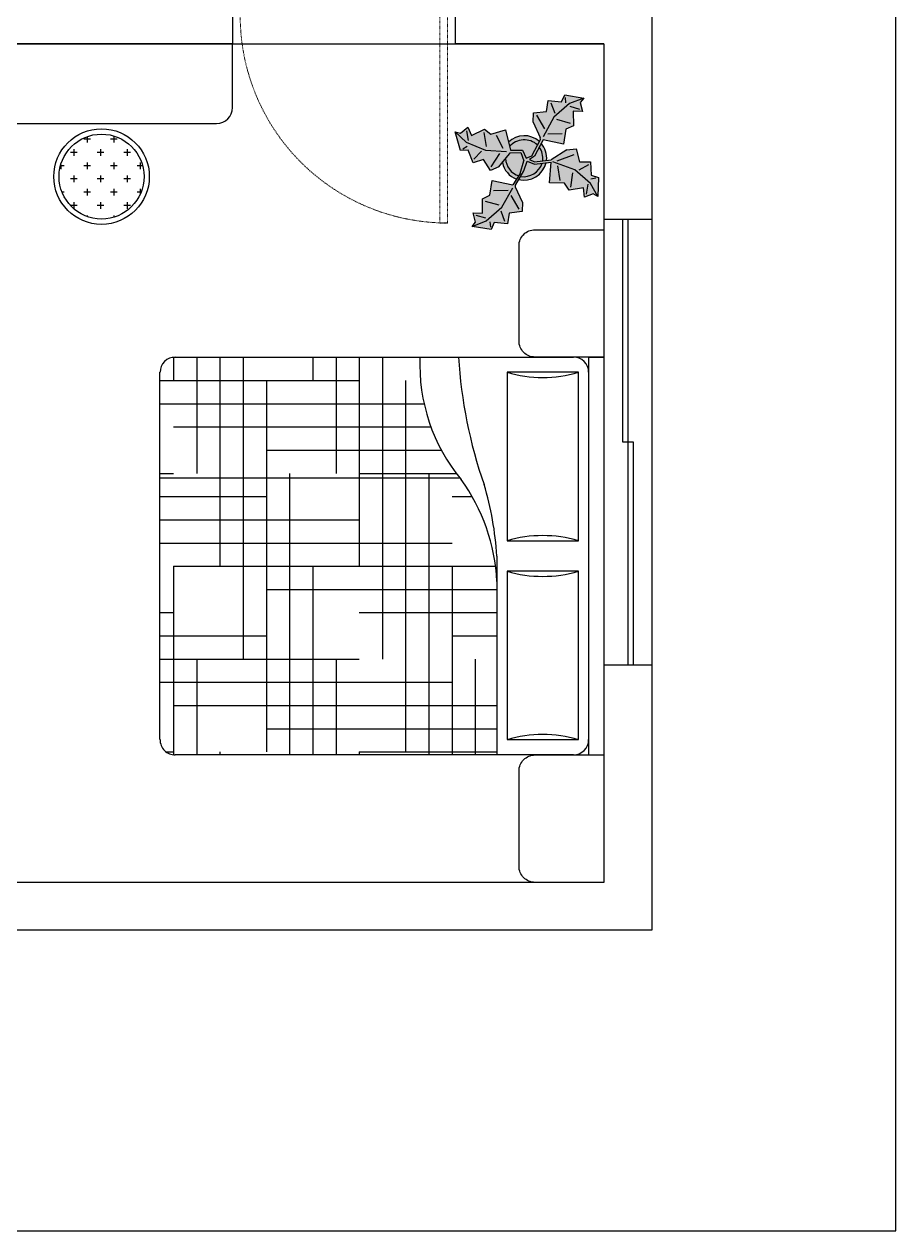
# Model space of a CAD drawing. Header units: inches. Extents: x 9636 to 21597, y -10243 to 557.
# Drawn here: x 14146.9 to 14311.1, y -8962.2 to -8734.7 of the extents above; entities that cross this region are included whole.
import ezdxf

# ---------------------------------------------------------------- set-up
doc = ezdxf.new("R2010")
doc.units = ezdxf.units.IN
doc.header["$MEASUREMENT"] = 0
for name, pattern in [('AUDIT_D_060311083008-3', [0]), ('DASHED2', [0.375, 0.25, -0.125]), ('HIDDEN', [0.375, 0.25, -0.125])]:
    doc.linetypes.add(name, pattern=pattern)
for name, color, linetype in [('A-DOOR', 251, 'AUDIT_D_060311083008-3'), ('A-Door-Frame', 1, 'Continuous'), ('A-Door-Swing', 8, 'HIDDEN'), ('IEL-HATCH-002', 7, 'Continuous')]:
    doc.layers.add(name, color=color, linetype=linetype)
pattern_1 = [(90, (16.9, 0), (-744, 744), [744, -744]), (90, (140.9, 0), (-744, 744), [744, -744]), (90, (264.9, 0), (-744, 744), [744, -744]), (90, (388.9, 0), (-744, 744), [744, -744]), (90, (512.9, 0), (-744, 744), [744, -744]), (90, (636.9, 0), (-744, 744), [744, -744]), (90, (760.9, 0), (-744, 744), [744, -744]), (0, (16.9, 744), (744, -744), [744, -744]), (0, (16.9, 868), (744, -744), [744, -744]), (0, (16.9, 992), (744, -744), [744, -744]), (0, (16.9, 1116), (744, -744), [744, -744]), (0, (16.9, 1240), (744, -744), [744, -744]), (0, (16.9, 1364), (744, -744), [744, -744]), (0, (16.9, 1488), (744, -744), [744, -744])]

# ---------------------------------------------------------------- blocks, each defined once
blk = doc.blocks.new('*U11')
at = {"layer": 'A-Door-Frame', "lineweight": 5}
for p, q in [((0, -100), (0, 0)), ((1145.5, -100), (1145.5, 0))]:
    blk.add_line(p, q, dxfattribs=at)
for points in [[(0, -100), (40, -100), (40, 0), (0, 0)], [(1145.5, -100), (1105.5, -100), (1105.5, 0), (1145.5, 0)]]:
    blk.add_lwpolyline(points, dxfattribs=at)
at = {"layer": 'A-Door-Swing', "linetype": 'DASHED2', "lineweight": 5}
blk.add_line((49.5, 0), (1115, 0), dxfattribs=at)
blk.add_lwpolyline([(40, 0), (40, 1065.5), (80, 1065.5), (80, 0)], close=True, dxfattribs=at)
blk.add_arc((40, 0), 1065.5, 360, 90, dxfattribs=at)
blk = doc.blocks.new('wegg')
at = {"layer": 'IEL-HATCH-002', "transparency": 33554687}
h = blk.add_hatch(color=256, dxfattribs=at)
h.dxf.hatch_style = 1
h.set_gradient(color1=(88, 186, 72), color2=(19, 103, 52), name='CYLINDER')
h.paths.add_polyline_path([(3815.98, 785.14), (3818.28, 787.76), (3821.8, 786.01), (3822.92, 788.61), (3824.47, 788.9), (3825.1, 791.57), (3826.79, 791.08), (3826.78, 792.84), (3827.63, 793.48), (3824.32, 794.95), (3823.4, 793.82), (3821.01, 794.66), (3820.24, 792.76), (3817.78, 793.1), (3817.29, 791.41), (3817.86, 788.32), (3817.81, 787.92), (3815.47, 785.33), (3814.33, 785.14), (3814.04, 786.8), (3811.83, 787.35), (3811.86, 791.28), (3809.02, 791.15), (3808.09, 792.41), (3805.41, 791.8), (3805.11, 793.54), (3803.53, 792.76), (3802.59, 793.24), (3802.72, 789.62), (3804.13, 789.3), (3804.43, 786.78), (3806.48, 786.92), (3807.24, 784.55), (3808.98, 784.85), (3811.51, 786.72), (3811.67, 786.88), (3813.61, 786.43), (3813.83, 784.78), (3812.57, 782.62), (3810.66, 780.91), (3807.14, 782.66), (3806.02, 780.06), (3804.47, 779.77), (3803.85, 777.1), (3802.16, 777.59), (3802.16, 775.83), (3801.32, 775.19), (3804.63, 773.72), (3805.54, 774.85), (3807.93, 774.01), (3808.7, 775.91), (3811.17, 775.57), (3811.66, 777.26), (3811.09, 780.35), (3811.13, 780.75), (3813.33, 782.94), (3814.4, 784.59), (3815.57, 783.69), (3818.71, 783.29), (3817.47, 779.56), (3820.2, 778.82), (3820.7, 777.32), (3823.43, 777.07), (3823.19, 775.33), (3824.93, 775.58), (3825.67, 774.84), (3826.67, 778.32), (3825.42, 779.06), (3825.92, 781.55), (3823.93, 782.05), (3823.93, 784.54), (3822.19, 784.79), (3818.84, 783.68), (3815.69, 784.14), (3814.9, 784.78)])
at = {"layer": 'IEL-HATCH-002', "true_color": 0x735c3f, "transparency": 33554687}
h = blk.add_hatch(color=37, dxfattribs=at)
h.dxf.hatch_style = 1
h.paths.add_polyline_path([(3811.84, 788.9), (3811.83, 788.05, -0.422139), (3817.03, 787.05), (3817.54, 787.61, 0.390322)])
h.paths.add_polyline_path([(3817.78, 787.19), (3817.27, 786.61, -0.188383), (3817.25, 783.91), (3817.98, 783.8, 0.204823)])
h.paths.add_polyline_path([(3817.79, 783.41), (3817.04, 783.51, -0.36519), (3812.47, 782.08), (3811.98, 781.6, 0.411659)])
at = {"layer": 'IEL-HATCH-002', "true_color": 0x9e7e57, "transparency": 33554687}
h = blk.add_hatch(color=45, dxfattribs=at)
h.dxf.hatch_style = 1
h.paths.add_polyline_path([(3811.83, 788.05), (3811.83, 787.35), (3814.04, 786.8), (3814.33, 785.14), (3815.47, 785.33), (3817.03, 787.05, 0.422139)])
h.paths.add_polyline_path([(3813.83, 784.78), (3813.61, 786.43), (3811.67, 786.88), (3811.51, 786.72), (3810.57, 786.03, 0.320152), (3812.18, 782.28), (3812.57, 782.62)])
h.paths.add_polyline_path([(3817.04, 783.51), (3815.57, 783.69), (3814.4, 784.59), (3813.33, 782.94), (3812.47, 782.08, 0.36519)])
h.paths.add_polyline_path([(3817.27, 786.61), (3815.98, 785.14), (3814.9, 784.78), (3815.69, 784.14), (3817.25, 783.91, 0.188383)])
at = {"layer": 'IEL-HATCH-002', "true_color": 0x735c3f, "transparency": 33554687}
h = blk.add_hatch(color=37, dxfattribs=at)
h.dxf.hatch_style = 1
h.paths.add_polyline_path([(3810.57, 786.03), (3809.79, 785.46, 0.259563), (3811.64, 781.79), (3812.18, 782.28, -0.320152)])
for p, q in [((3820.24, 792.76), (3821.01, 794.66)), ((3821.01, 794.66), (3823.4, 793.82)), ((3821.43, 794.1), (3821.65, 792.06)), ((3823.4, 793.82), (3824.32, 794.95)), ((3824.25, 794.46), (3824.11, 793.47)), ((3824.32, 794.95), (3827.63, 793.48)), ((3802.72, 789.62), (3802.59, 793.24)), ((3802.59, 793.24), (3803.53, 792.76)), ((3802.59, 793.24), (3804.15, 790.87)), ((3803.53, 792.76), (3805.11, 793.54)), ((3804.62, 791.02), (3804.79, 792.91)), ((3805.11, 793.54), (3805.41, 791.8)), ((3805.41, 791.8), (3808.09, 792.41)), ((3807.77, 791.79), (3807.59, 789.11)), ((3808.09, 792.41), (3809.02, 791.15)), ((3817.29, 791.41), (3817.78, 793.1)), ((3817.78, 793.1), (3820.24, 792.76)), ((3818.2, 792.54), (3819.05, 789.66)), ((3824.81, 793.12), (3821.3, 791.35)), ((3825.1, 791.57), (3824.47, 788.9)), ((3824.74, 792.63), (3826.36, 791.65)), ((3827.63, 793.48), (3824.81, 793.12)), ((3826.79, 791.08), (3825.1, 791.57)), ((3827.63, 793.48), (3826.78, 792.84)), ((3826.78, 792.84), (3826.79, 791.08)), ((3804.13, 789.3), (3802.72, 789.62)), ((3803.19, 789.78), (3804.14, 790.08)), ((3804.43, 786.78), (3804.13, 789.3)), ((3804.15, 790.87), (3807.27, 788.49)), ((3809.02, 791.15), (3811.86, 791.28)), ((3810.57, 787.99), (3809.96, 790.67)), ((3811.86, 791.28), (3811.83, 787.35)), ((3817.29, 791.41), (3817.86, 788.32)), ((3821.3, 791.35), (3818.41, 788.26)), ((3824.05, 789.46), (3821.72, 790.79)), ((3806.48, 786.92), (3804.43, 786.78)), ((3804.75, 787.4), (3806.49, 788.49)), ((3807.24, 784.55), (3806.48, 786.92)), ((3807.27, 788.49), (3811.04, 787.27)), ((3807.56, 785.18), (3809.78, 787.21)), ((3811.83, 787.35), (3814.04, 786.8)), ((3815.47, 785.33), (3817.81, 787.92)), ((3818.28, 787.76), (3815.98, 785.14)), ((3817.81, 787.92), (3817.86, 788.32)), ((3821.8, 786.01), (3818.28, 787.76)), ((3819.41, 788.61), (3822.08, 787.98)), ((3822.92, 788.61), (3821.8, 786.01)), ((3824.47, 788.9), (3822.92, 788.61)), ((3808.98, 784.85), (3807.24, 784.55)), ((3808.98, 784.85), (3811.51, 786.72)), ((3811.51, 786.72), (3811.67, 786.88)), ((3811.67, 786.88), (3813.61, 786.43)), ((3812.57, 782.62), (3813.83, 784.78)), ((3813.61, 786.43), (3813.61, 786.43)), ((3813.61, 786.43), (3813.83, 784.78)), ((3814.04, 786.8), (3814.33, 785.14)), ((3814.33, 785.14), (3815.47, 785.33)), ((3815.98, 785.14), (3814.9, 784.78)), ((3814.9, 784.78), (3815.69, 784.14)), ((3822.19, 784.79), (3818.84, 783.68)), ((3822.19, 784.79), (3823.93, 784.54)), ((3806.02, 780.06), (3807.14, 782.66)), ((3807.14, 782.66), (3810.66, 780.91)), ((3812.57, 782.62), (3810.66, 780.91)), ((3811.13, 780.75), (3813.33, 782.94)), ((3813.33, 782.94), (3814.4, 784.59)), ((3814.4, 784.59), (3815.57, 783.69)), ((3815.57, 783.69), (3818.71, 783.29)), ((3815.69, 784.14), (3818.84, 783.68)), ((3817.47, 779.56), (3818.71, 783.29)), ((3822.69, 780.81), (3819.07, 783.28)), ((3819.87, 783.24), (3823.27, 783.64)), ((3823.93, 784.54), (3823.93, 782.05)), ((3809.54, 780.06), (3806.86, 780.69)), ((3807.65, 777.32), (3810.54, 780.37)), ((3811.09, 780.35), (3811.13, 780.75)), ((3811.66, 777.26), (3811.09, 780.35)), ((3819.7, 782.3), (3819.46, 779.56)), ((3821.2, 777.82), (3822.19, 780.31)), ((3824.93, 777.57), (3822.69, 780.81)), ((3825.42, 781.05), (3823.43, 780.56)), ((3823.93, 782.05), (3825.92, 781.55)), ((3825.92, 781.55), (3825.42, 779.06)), ((3803.85, 777.1), (3804.47, 779.77)), ((3804.47, 779.77), (3806.02, 780.06)), ((3804.9, 779.21), (3807.22, 777.88)), ((3810.74, 776.13), (3809.89, 779.01)), ((3820.2, 778.82), (3817.47, 779.56)), ((3820.7, 777.32), (3820.2, 778.82)), ((3826.17, 778.32), (3825.18, 778.32)), ((3825.42, 779.06), (3826.67, 778.32)), ((3826.67, 778.32), (3825.67, 774.84)), ((3801.32, 775.19), (3802.16, 775.83)), ((3801.32, 775.19), (3804.13, 775.55)), ((3802.16, 775.83), (3802.16, 777.59)), ((3802.16, 777.59), (3803.85, 777.1)), ((3804.2, 776.04), (3802.58, 777.02)), ((3804.13, 775.55), (3807.65, 777.32)), ((3807.51, 774.57), (3807.3, 776.61)), ((3808.7, 775.91), (3807.93, 774.01)), ((3811.17, 775.57), (3808.7, 775.91)), ((3811.66, 777.26), (3811.17, 775.57)), ((3823.43, 777.07), (3820.7, 777.32)), ((3823.19, 775.33), (3823.43, 777.07)), ((3824.93, 775.58), (3823.19, 775.33)), ((3824.43, 777.57), (3823.68, 775.83)), ((3825.67, 774.84), (3824.93, 777.57)), ((3825.67, 774.84), (3824.93, 775.58)), ((3804.63, 773.72), (3801.32, 775.19)), ((3805.54, 774.85), (3804.63, 773.72)), ((3804.7, 774.21), (3804.84, 775.2)), ((3807.93, 774.01), (3805.54, 774.85))]:
    blk.add_line(p, q)
for centre, radius, start, end in [((3813.99, 785.17), 4.31, 34.6099, 120.1028), ((3813.95, 785.02), 3.69, 33.3774, 124.9414), ((3813.92, 785.26), 4.31, 340.2076, 26.5091), ((3814.01, 785.28), 4.22, 177.6517, 235.8548), ((3814.01, 785.28), 3.52, 167.7009, 238.6725), ((3813.8, 785.28), 3.71, 338.2396, 20.9137), ((3813.97, 785.44), 4.33, 242.5812, 332.0847), ((3813.91, 785.51), 3.72, 247.3711, 327.472)]:
    blk.add_arc(centre, radius, start, end)
blk = doc.blocks.new('db')
at = {"layer": 'IEL-HATCH-002', "transparency": 33554687}
h = blk.add_hatch(dxfattribs=at)
h.set_pattern_fill('AR-PARQ1', color=253, scale=62)
h.set_pattern_definition(pattern_1)
h.paths.add_polyline_path([(3316.83, 804.31), (3284.13, 804.31, 0.147224), (3264.9, 797.58, -0.185244), (3241.83, 789.83), (3241.83, 743.73, 0.414214), (3244.71, 740.84), (3313.94, 740.84, 0.414214), (3316.83, 743.73)])
h = blk.add_hatch(dxfattribs=at)
h.set_pattern_fill('AR-PARQ1', color=253, scale=62)
h.set_pattern_definition(pattern_1)
h.paths.add_polyline_path([(3316.83, 804.31), (3284.13, 804.31, 0.147224), (3264.9, 797.58, -0.185244), (3241.83, 789.83), (3241.83, 743.73, 0.414214), (3244.71, 740.84), (3313.94, 740.84, 0.414214), (3316.83, 743.73)])
h = blk.add_hatch(dxfattribs=at)
h.set_pattern_fill('HOUND', color=33, scale=70)
h.set_pattern_definition([(0, (16.908, 0), (17.5, 4.375), [70, -35]), (90, (16.908, 0), (-4.375, -17.5), [70, -35])])
h.paths.add_polyline_path([(3316.83, 804.31), (3284.13, 804.31, 0.147224), (3264.9, 797.58, -0.185244), (3241.83, 789.83), (3241.83, 743.73, 0.414214), (3244.71, 740.84), (3313.94, 740.84, 0.414214), (3316.83, 743.73)])
at = {"color": 0, "linetype": 'ByBlock'}
for p, q in [((3241.83, 824.5), (3316.83, 824.5)), ((3241.83, 821.61), (3241.83, 824.5)), ((3316.83, 821.61), (3316.83, 824.5)), ((3241.83, 821.61), (3316.83, 821.61)), ((3244.71, 819.69), (3244.71, 806.23)), ((3276.44, 819.69), (3244.71, 819.69)), ((3276.44, 806.23), (3276.44, 819.69)), ((3313.94, 819.69), (3282.21, 819.69)), ((3282.21, 819.69), (3282.21, 806.23)), ((3313.94, 806.23), (3313.94, 819.69)), ((3241.83, 743.73), (3241.83, 818.73)), ((3316.83, 818.73), (3316.83, 743.73)), ((3244.71, 806.23), (3276.44, 806.23)), ((3282.21, 806.23), (3313.94, 806.23)), ((3279.33, 804.31), (3316.83, 804.31)), ((3313.94, 740.84), (3244.71, 740.84))]:
    blk.add_line(p, q, dxfattribs=at)
for centre, radius, start, end in [((3244.71, 818.73), 2.88, 90, 180), ((3313.94, 818.73), 2.88, 0, 90), ((3221.63, 812.96), 24.04, 343.7398, 16.2602), ((3299.52, 812.96), 24.04, 163.7398, 196.2602), ((3259.13, 812.96), 24.04, 343.7398, 16.2602), ((3337.02, 812.96), 24.04, 163.7398, 196.2602), ((3285.7, 768.99), 35.35, 92.5398, 126.0403), ((3282.65, 746.81), 57.59, 93.3065, 106.9429), ((3236.62, 885.64), 88.69, 273.3665, 289.2534), ((3243.27, 823.78), 33.98, 267.5673, 309.5461), ((3244.71, 743.73), 2.88, 180, 270), ((3313.94, 743.73), 2.88, 270, 0)]:
    blk.add_arc(centre, radius, start, end, dxfattribs=at)

msp = doc.modelspace()

# ---------------------------------------------------------------- hatches: boundary and pattern name
at = {"layer": 'IEL-HATCH-002', "true_color": 0x939598, "transparency": 33554687}
h = msp.add_hatch(dxfattribs=at)
h.set_pattern_fill('CROSS', color=252, scale=10, angle=540)
h.set_pattern_definition([(180, (20349.388, -1336.4136), (-2.5, -2.5), [1.25, -3.75]), (270, (20348.763, -1335.7886), (2.5, -2.5), [1.25, -3.75])])
h.paths.add_polyline_path([(14169.46, -8763.46, 1), (14153.46, -8763.46, 1)])

# ---------------------------------------------------------------- linework, layer by layer
for p, q in [((14265.12, -8699.97), (14265.12, -8905.47)), ((14186.12, -8729.47), (14186.12, -8738.47)), ((14228.12, -8729.47), (14228.12, -8738.47)), ((14186.12, -8738.47), (14006.12, -8738.47)), ((14256.12, -8738.47), (14228.12, -8738.47)), ((14256.12, -8738.47), (14256.12, -8896.47)), ((14256.12, -8896.47), (14071.12, -8896.47)), ((14265.12, -8905.47), (13997.12, -8905.47))]:
    msp.add_line(p, q)
at = {"color": 18, "true_color": 0x000000}
for p, q in [((14186.12, -8750.47), (14186.12, -8738.47)), ((14141.12, -8753.47), (14183.12, -8753.47))]:
    msp.add_line(p, q, dxfattribs=at)
at = {"color": 152, "true_color": 0x2776bb}
for p, q in [((14256.12, -8771.47), (14265.12, -8771.47)), ((14259.62, -8771.47), (14259.62, -8813.47)), ((14260.62, -8771.47), (14260.62, -8855.47)), ((14259.62, -8813.47), (14261.62, -8813.47)), ((14261.62, -8813.47), (14261.62, -8855.47)), ((14256.12, -8855.47), (14265.12, -8855.47))]:
    msp.add_line(p, q, dxfattribs=at)
msp.add_lwpolyline([(13654.12, -8962.16), (14311.12, -8962.16), (14311.12, -8220.47), (13654.12, -8220.47), (13654.12, -8684.47)], close=True)
at = {"color": 18, "true_color": 0x000000}
msp.add_lwpolyline([(14071.12, -8738.47), (14256.12, -8738.47), (14256.12, -8896.47), (14071.12, -8896.47)], close=True, dxfattribs=at)
for points in [[(14256.12, -8797.47), (14243.12, -8797.47, -0.414214), (14240.12, -8794.47), (14240.12, -8776.47, -0.414214), (14243.12, -8773.47), (14256.12, -8773.47)], [(14256.12, -8896.47), (14243.12, -8896.47, -0.414214), (14240.12, -8893.47), (14240.12, -8875.47, -0.414214), (14243.12, -8872.47), (14256.12, -8872.47)]]:
    msp.add_lwpolyline(points, format="xyb", close=True)
for radius in [9, 8]:
    msp.add_circle((14161.46, -8763.46), radius)
msp.add_arc((14183.12, -8750.47), 3, 270, 0, dxfattribs=at)

# ---------------------------------------------------------------- block references
for name, p, rotation in [('wegg', (10735.42, -10455.09), 14.17127175256723), ('db', (13431.63, -5555.64), 270)]:
    msp.add_blockref(name, p, dxfattribs=dict(rotation=rotation))
at = {"layer": 'A-DOOR', "lineweight": 5, "xscale": 0.03666666666666651, "yscale": 0.03666666666666651, "zscale": 0.03666666666666651, "rotation": 180}
msp.add_blockref('*U11', (14228.12, -8733.14), dxfattribs=at)

doc.saveas('drawing.dxf')
